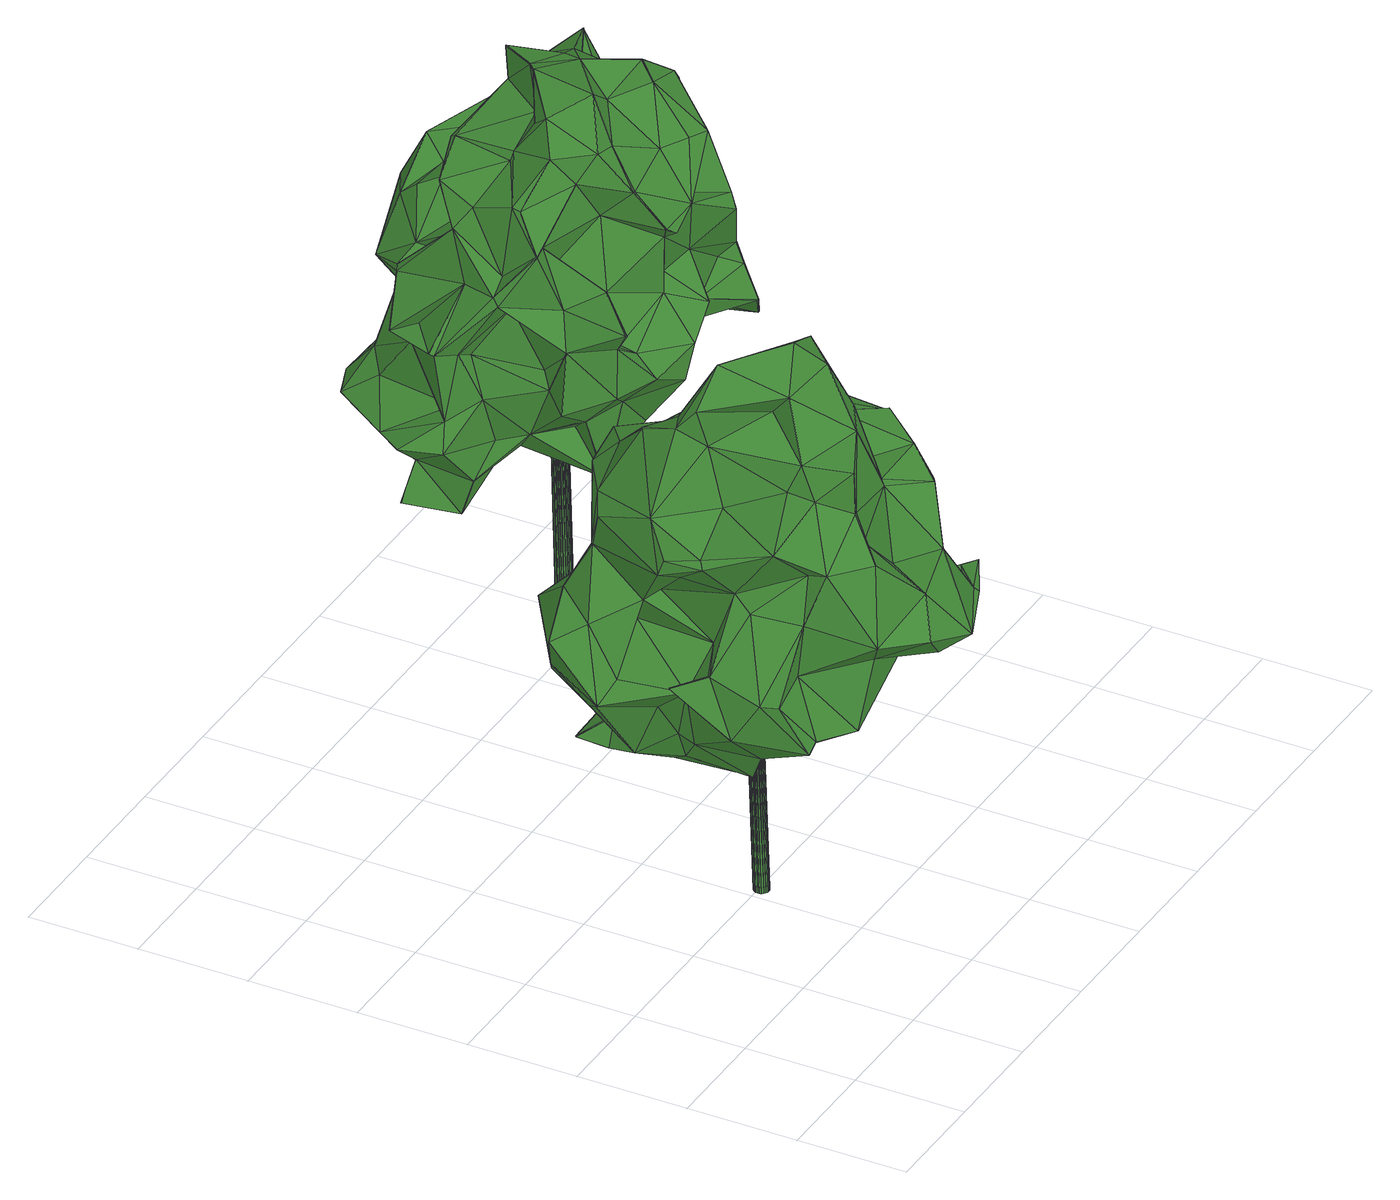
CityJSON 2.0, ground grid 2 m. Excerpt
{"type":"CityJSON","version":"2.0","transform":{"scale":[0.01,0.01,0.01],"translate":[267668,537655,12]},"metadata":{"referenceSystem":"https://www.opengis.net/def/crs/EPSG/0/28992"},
"CityObjects":{
"tree1":{"type":"SolitaryVegetationObject","attributes":{"gtid":398,"crown_width_m":6.52,"crown_median_z":18.58,"crown_r50_m":0.304,"crown_porosity":0.911,"trunk_H_m":5.66,"trunk_DBH_m":0.264,"trunk_radius_m":0.132,"trunk_base_height_m":12.92,"original_gtid":"399"},"geometry":[{"type":"Solid","lod":"3","boundaries":[[[[0,1,2]],[[3,4,5]],[[6,7,8]],[[6,8,9]],[[10,11,12]],[[13,14,15]],[[16,17,18]],[[19,18,17]],[[20,21,22]],[[23,24,25]],[[6,26,27]],[[25,28,23]],[[22,29,30]],[[31,32,33]],[[31,34,35]],[[36,37,38]],[[39,40,41]],[[42,43,33]],[[44,45,46]],[[47,45,44]],[[48,49,50]],[[48,50,51]],[[28,52,53]],[[54,55,56]],[[57,58,59]],[[60,58,57]],[[61,62,63]],[[64,65,66]],[[67,68,69]],[[70,36,71]],[[72,73,74]],[[75,76,77]],[[78,79,80]],[[81,80,79]],[[82,83,84]],[[85,86,87]],[[71,88,89]],[[44,90,47]],[[91,92,93]],[[94,89,95]],[[96,97,98]],[[39,99,100]],[[101,99,39]],[[2,102,103]],[[18,104,105]],[[106,107,25]],[[37,6,9]],[[107,41,40]],[[25,108,109]],[[4,69,110]],[[111,12,112]],[[74,12,111]],[[99,101,85]],[[113,114,106]],[[28,53,23]],[[115,116,109]],[[90,44,117]],[[99,85,118]],[[119,39,120]],[[100,120,39]],[[56,121,54]],[[122,123,70]],[[124,70,123]],[[103,125,126]],[[18,105,127]],[[51,50,128]],[[121,129,86]],[[130,82,131]],[[132,133,134]],[[87,86,135]],[[136,90,137]],[[138,139,140]],[[141,142,143]],[[52,83,82]],[[144,145,146]],[[95,125,94]],[[147,148,149]],[[150,151,140]],[[39,41,101]],[[112,101,41]],[[33,43,65]],[[107,106,114]],[[152,153,139]],[[154,155,80]],[[24,108,25]],[[137,90,117]],[[27,156,22]],[[100,99,118]],[[139,157,158]],[[159,129,121]],[[56,159,121]],[[73,14,145]],[[10,12,74]],[[160,161,162]],[[63,163,61]],[[162,0,164]],[[149,68,147]],[[76,54,165]],[[76,165,101]],[[158,166,139]],[[15,73,72]],[[167,168,169]],[[28,107,119]],[[110,170,4]],[[36,38,71]],[[71,38,171]],[[172,163,63]],[[137,81,79]],[[42,173,174]],[[26,123,122]],[[124,123,26]],[[175,83,52]],[[159,176,129]],[[66,177,62]],[[130,131,168]],[[76,55,54]],[[178,89,55]],[[179,151,150]],[[126,134,144]],[[96,98,154]],[[175,180,181]],[[180,87,135]],[[9,8,88]],[[7,88,8]],[[182,86,85]],[[57,136,183]],[[100,184,120]],[[137,185,183]],[[186,118,87]],[[186,87,175]],[[17,187,188]],[[116,115,189]],[[122,125,190]],[[102,33,191]],[[102,191,103]],[[155,154,161]],[[155,161,160]],[[109,116,25]],[[46,128,67]],[[45,128,46]],[[64,31,33]],[[4,3,69]],[[192,193,97]],[[73,145,144]],[[73,144,133]],[[194,195,152]],[[139,195,194]],[[139,194,152]],[[179,61,151]],[[175,87,180]],[[28,120,52]],[[119,120,28]],[[73,15,14]],[[68,50,49]],[[196,48,51]],[[133,144,134]],[[59,58,91]],[[111,114,113]],[[161,154,197]],[[89,132,95]],[[55,88,7]],[[133,132,178]],[[133,178,10]],[[89,178,132]],[[45,198,128]],[[47,198,45]],[[118,184,100]],[[82,84,131]],[[104,180,135]],[[199,180,104]],[[172,63,62]],[[64,66,179]],[[106,25,189]],[[116,189,25]],[[200,201,177]],[[27,22,159]],[[153,157,139]],[[89,94,70]],[[71,89,70]],[[17,202,203]],[[13,204,205]],[[25,107,28]],[[82,53,52]],[[132,134,95]],[[17,206,166]],[[17,188,206]],[[207,208,168]],[[186,120,184]],[[186,184,118]],[[157,209,210]],[[190,125,103]],[[211,209,143]],[[115,113,189]],[[206,212,213]],[[188,212,206]],[[112,12,11]],[[59,47,57]],[[149,148,214]],[[90,57,47]],[[90,136,57]],[[101,11,76]],[[112,11,101]],[[22,156,29]],[[203,19,17]],[[130,93,92]],[[24,58,108]],[[215,174,216]],[[139,217,195]],[[215,42,174]],[[59,91,51]],[[218,19,169]],[[178,55,75]],[[126,164,103]],[[2,103,164]],[[162,161,0]],[[31,35,29]],[[89,88,55]],[[203,219,220]],[[203,220,207]],[[67,221,46]],[[3,46,221]],[[3,221,67]],[[10,178,77]],[[72,74,113]],[[128,198,51]],[[181,180,222]],[[181,222,19]],[[198,59,51]],[[198,47,59]],[[149,214,69]],[[133,74,73]],[[10,74,133]],[[115,109,223]],[[70,94,122]],[[224,14,225]],[[80,155,78]],[[226,13,205]],[[196,93,227]],[[196,227,49]],[[214,192,69]],[[162,228,224]],[[145,224,146]],[[227,220,219]],[[49,219,210]],[[227,219,49]],[[137,183,136]],[[208,93,130]],[[229,230,205]],[[205,231,229]],[[29,212,30]],[[148,147,142]],[[105,104,176]],[[135,176,104]],[[222,199,232]],[[222,232,19]],[[60,108,58]],[[91,196,51]],[[190,103,191]],[[122,94,125]],[[101,165,85]],[[29,35,212]],[[225,162,224]],[[22,21,105]],[[233,105,21]],[[212,234,213]],[[111,113,74]],[[126,144,146]],[[205,235,226]],[[173,1,174]],[[23,236,24]],[[53,236,23]],[[233,21,127]],[[208,130,168]],[[139,166,237]],[[139,237,140]],[[148,141,214]],[[213,234,238]],[[64,238,234]],[[122,191,26]],[[139,138,217]],[[239,200,177]],[[112,41,111]],[[35,234,212]],[[148,142,141]],[[240,235,225]],[[11,10,77]],[[111,41,114]],[[115,223,204]],[[150,237,213]],[[31,29,156]],[[31,156,26]],[[210,158,157]],[[27,7,6]],[[66,62,179]],[[61,179,62]],[[64,33,65]],[[224,145,14]],[[122,190,191]],[[161,197,0]],[[217,241,200]],[[52,120,186]],[[195,209,242]],[[153,242,209]],[[37,9,171]],[[20,212,188]],[[30,212,20]],[[182,121,86]],[[38,37,171]],[[180,199,222]],[[219,202,210]],[[210,202,158]],[[177,243,239]],[[143,195,244]],[[54,121,165]],[[191,31,26]],[[13,225,14]],[[13,240,225]],[[22,30,20]],[[33,102,42]],[[173,42,102]],[[24,236,92]],[[3,67,245]],[[233,127,105]],[[15,204,13]],[[197,98,174]],[[102,1,173]],[[2,1,102]],[[203,167,19]],[[227,207,220]],[[227,208,207]],[[203,207,167]],[[215,216,43]],[[42,215,43]],[[183,185,229]],[[26,156,27]],[[80,81,117]],[[117,81,137]],[[172,151,163]],[[140,151,172]],[[83,181,84]],[[177,201,172]],[[115,204,113]],[[203,202,219]],[[17,166,202]],[[166,158,202]],[[199,246,232]],[[143,209,195]],[[210,209,49]],[[211,49,209]],[[169,168,131]],[[153,209,157]],[[118,85,87]],[[217,138,241]],[[159,247,176]],[[105,176,247]],[[235,240,248]],[[226,235,248]],[[231,223,229]],[[229,223,109]],[[92,58,24]],[[95,134,125]],[[126,125,134]],[[175,181,83]],[[131,181,19]],[[84,181,131]],[[237,150,140]],[[127,21,20]],[[207,168,167]],[[104,246,199]],[[107,114,41]],[[188,127,20]],[[234,35,34]],[[18,246,104]],[[178,75,77]],[[66,243,177]],[[169,19,167]],[[195,217,244]],[[218,169,131]],[[113,106,189]],[[2,164,0]],[[162,164,228]],[[126,228,164]],[[117,5,80]],[[244,217,200]],[[170,110,5]],[[142,211,143]],[[68,49,211]],[[147,211,142]],[[68,211,147]],[[230,235,205]],[[44,5,117]],[[235,137,79]],[[13,248,240]],[[75,55,76]],[[11,77,76]],[[155,249,78]],[[135,86,176]],[[129,176,86]],[[188,187,127]],[[18,127,187]],[[172,201,140]],[[200,239,244]],[[141,143,244]],[[196,49,48]],[[78,235,79]],[[130,92,236]],[[166,206,237]],[[206,213,237]],[[172,62,177]],[[192,244,193]],[[214,141,192]],[[241,138,201]],[[241,201,200]],[[192,141,244]],[[216,174,193]],[[216,193,239]],[[244,239,193]],[[138,140,201]],[[64,179,238]],[[238,179,150]],[[238,150,213]],[[98,97,193]],[[98,193,174]],[[69,68,149]],[[92,91,58]],[[229,109,60]],[[108,60,109]],[[229,60,183]],[[60,57,183]],[[56,7,159]],[[159,7,27]],[[37,36,124]],[[56,55,7]],[[70,124,36]],[[130,236,82]],[[61,163,151]],[[235,185,137]],[[235,230,185]],[[229,185,230]],[[80,5,110]],[[46,5,44]],[[3,5,46]],[[226,248,13]],[[228,146,224]],[[228,126,146]],[[170,5,4]],[[218,131,19]],[[197,174,1]],[[197,1,0]],[[91,93,196]],[[227,93,208]],[[65,43,250]],[[182,165,121]],[[85,165,182]],[[18,19,232]],[[246,18,232]],[[26,37,124]],[[26,6,37]],[[67,50,68]],[[216,250,43]],[[65,250,66]],[[195,242,152]],[[16,18,187]],[[152,242,153]],[[97,69,192]],[[67,128,50]],[[105,247,22]],[[22,247,159]],[[234,34,64]],[[64,34,31]],[[82,236,53]],[[171,88,71]],[[9,88,171]],[[110,96,80]],[[154,98,197]],[[16,187,17]],[[154,80,96]],[[96,110,69]],[[52,251,175]],[[186,251,52]],[[186,175,251]],[[191,32,31]],[[191,33,32]],[[3,245,69]],[[69,245,67]],[[97,96,69]],[[107,40,119]],[[119,40,39]],[[225,235,249]],[[78,249,235]],[[162,225,249]],[[162,249,160]],[[160,249,155]],[[243,216,239]],[[205,204,231]],[[223,231,204]],[[72,113,204]],[[72,204,15]],[[66,250,243]],[[243,250,216]],[[252,253,254]],[[252,254,255]],[[255,254,256]],[[255,256,257]],[[254,253,258]],[[254,258,256]],[[256,258,259]],[[256,259,257]],[[258,253,260]],[[258,260,259]],[[259,260,261]],[[259,261,257]],[[260,253,262]],[[260,262,261]],[[261,262,263]],[[261,263,257]],[[262,253,264]],[[262,264,263]],[[263,264,265]],[[263,265,257]],[[264,253,266]],[[264,266,265]],[[265,266,267]],[[265,267,257]],[[266,253,268]],[[266,268,267]],[[267,268,269]],[[267,269,257]],[[268,253,270]],[[268,270,269]],[[269,270,271]],[[269,271,257]],[[270,253,272]],[[270,272,271]],[[271,272,273]],[[271,273,257]],[[272,253,274]],[[272,274,273]],[[273,274,275]],[[273,275,257]],[[274,253,276]],[[274,276,275]],[[275,276,277]],[[275,277,257]],[[276,253,278]],[[276,278,277]],[[277,278,279]],[[277,279,257]],[[278,253,280]],[[278,280,279]],[[279,280,281]],[[279,281,257]],[[280,253,282]],[[280,282,281]],[[281,282,283]],[[281,283,257]],[[282,253,284]],[[282,284,283]],[[283,284,285]],[[283,285,257]],[[284,253,286]],[[284,286,285]],[[285,286,287]],[[285,287,257]],[[286,253,288]],[[286,288,287]],[[287,288,289]],[[287,289,257]],[[288,253,290]],[[288,290,289]],[[289,290,291]],[[289,291,257]],[[290,253,292]],[[290,292,291]],[[291,292,293]],[[291,293,257]],[[292,253,294]],[[292,294,293]],[[293,294,295]],[[293,295,257]],[[294,253,296]],[[294,296,295]],[[295,296,297]],[[295,297,257]],[[296,253,298]],[[296,298,297]],[[297,298,299]],[[297,299,257]],[[298,253,300]],[[298,300,299]],[[299,300,301]],[[299,301,257]],[[300,253,252]],[[300,252,301]],[[301,252,255]],[[301,255,257]]]]}]},
"tree2":{"type":"SolitaryVegetationObject","attributes":{"gtid":397,"crown_width_m":6.37,"crown_median_z":19.72,"crown_r50_m":0.289,"crown_porosity":0.914,"trunk_H_m":6.64,"trunk_DBH_m":0.289,"trunk_radius_m":0.144,"trunk_base_height_m":13.08,"original_gtid":"398"},"geometry":[{"type":"Solid","lod":"3","boundaries":[[[[302,303,304]],[[305,306,307]],[[308,309,310]],[[311,312,313]],[[314,315,316]],[[317,318,319]],[[320,319,318]],[[321,322,323]],[[324,325,326]],[[327,326,325]],[[328,329,330]],[[331,332,333]],[[334,335,336]],[[337,338,339]],[[339,340,337]],[[341,342,343]],[[344,345,346]],[[347,302,348]],[[349,350,351]],[[352,353,354]],[[355,356,357]],[[334,358,359]],[[360,361,362]],[[360,363,361]],[[364,321,323]],[[365,362,361]],[[366,353,367]],[[368,367,353]],[[369,368,353]],[[334,370,371]],[[372,373,374]],[[350,331,351]],[[332,375,333]],[[376,377,378]],[[303,379,304]],[[380,356,355]],[[374,381,372]],[[315,382,383]],[[316,315,383]],[[384,385,350]],[[386,387,388]],[[343,342,382]],[[302,304,389]],[[390,391,392]],[[393,352,394]],[[393,394,308]],[[395,396,397]],[[339,396,395]],[[398,399,400]],[[401,387,402]],[[401,402,403]],[[386,404,405]],[[368,406,367]],[[407,397,408]],[[409,410,411]],[[412,413,351]],[[414,415,359]],[[320,416,319]],[[417,418,419]],[[405,387,386]],[[403,420,336]],[[365,363,421]],[[357,419,418]],[[336,335,403]],[[419,356,417]],[[356,418,417]],[[422,383,423]],[[424,425,426]],[[357,427,405]],[[428,429,421]],[[412,327,430]],[[409,431,432]],[[357,356,419]],[[381,402,433]],[[381,433,427]],[[434,431,435]],[[431,436,435]],[[328,411,329]],[[408,437,407]],[[376,344,438]],[[307,439,305]],[[429,345,440]],[[352,369,353]],[[389,348,302]],[[428,441,442]],[[428,442,443]],[[428,363,444]],[[334,336,358]],[[420,358,336]],[[435,445,446]],[[376,438,447]],[[379,448,380]],[[388,449,386]],[[326,450,451]],[[326,451,324]],[[452,362,453]],[[420,403,399]],[[454,455,456]],[[457,456,458]],[[458,459,460]],[[376,345,344]],[[347,348,319]],[[389,461,309]],[[308,389,309]],[[462,463,416]],[[429,346,345]],[[431,409,436]],[[370,334,464]],[[370,464,465]],[[367,406,466]],[[307,467,447]],[[323,322,441]],[[468,469,310]],[[405,404,357]],[[437,408,345]],[[450,331,470]],[[351,331,450]],[[327,325,430]],[[374,375,471]],[[317,472,318]],[[473,474,460]],[[469,369,475]],[[476,477,384]],[[373,372,478]],[[479,442,441]],[[322,479,441]],[[480,481,482]],[[473,483,484]],[[485,453,483]],[[364,406,321]],[[364,466,406]],[[475,369,393]],[[485,452,453]],[[355,486,380]],[[346,429,428]],[[444,487,488]],[[435,489,434]],[[371,335,334]],[[408,440,345]],[[421,429,440]],[[356,490,418]],[[303,302,347]],[[435,446,489]],[[460,446,445]],[[491,397,407]],[[354,492,352]],[[453,493,483]],[[494,396,339]],[[435,495,445]],[[469,475,310]],[[308,310,475]],[[382,423,383]],[[449,388,305]],[[496,497,343]],[[382,496,343]],[[498,451,450]],[[383,499,316]],[[500,501,439]],[[478,372,490]],[[502,404,386]],[[486,404,502]],[[483,473,481]],[[342,423,382]],[[483,481,485]],[[480,485,481]],[[312,305,439]],[[409,432,410]],[[503,411,324]],[[504,505,455]],[[410,324,411]],[[360,506,363]],[[507,495,508]],[[469,368,369]],[[341,484,483]],[[343,484,341]],[[377,509,378]],[[426,510,491]],[[443,344,346]],[[439,501,511]],[[450,326,327]],[[407,424,426]],[[512,451,513]],[[514,486,515]],[[514,380,486]],[[480,482,516]],[[449,305,502]],[[440,365,421]],[[403,381,400]],[[307,447,439]],[[372,381,427]],[[517,374,373]],[[418,490,372]],[[488,518,444]],[[428,444,518]],[[339,519,494]],[[412,430,520]],[[405,433,387]],[[427,433,405]],[[332,398,471]],[[521,522,422]],[[504,459,505]],[[390,392,463]],[[392,523,524]],[[477,525,385]],[[481,473,459]],[[428,421,363]],[[354,526,492]],[[354,353,366]],[[435,436,411]],[[520,316,499]],[[318,526,527]],[[366,528,354]],[[426,491,407]],[[475,393,308]],[[318,527,504]],[[375,332,471]],[[416,524,319]],[[347,319,524]],[[392,529,523]],[[391,529,392]],[[328,463,411]],[[463,524,416]],[[449,502,386]],[[492,526,472]],[[530,403,335]],[[371,530,335]],[[531,532,422]],[[488,487,533]],[[422,532,499]],[[383,422,499]],[[490,380,448]],[[533,466,488]],[[367,466,533]],[[534,457,507]],[[507,535,534]],[[516,481,527]],[[528,526,354]],[[303,529,379]],[[527,526,516]],[[528,516,526]],[[435,411,463]],[[380,490,356]],[[536,366,367]],[[536,367,487]],[[413,476,351]],[[411,436,409]],[[510,537,491]],[[434,538,314]],[[512,324,451]],[[512,503,324]],[[350,476,384]],[[349,476,350]],[[349,351,476]],[[452,487,444]],[[470,333,539]],[[334,359,464]],[[317,348,389]],[[319,348,317]],[[444,506,452]],[[363,506,444]],[[462,508,495]],[[416,508,462]],[[418,427,357]],[[372,427,418]],[[374,400,381]],[[463,392,524]],[[507,458,460]],[[457,458,507]],[[517,540,374]],[[492,394,352]],[[331,333,470]],[[531,476,532]],[[541,476,531]],[[374,540,375]],[[539,375,540]],[[338,365,519]],[[424,437,376]],[[376,378,424]],[[403,400,399]],[[407,437,424]],[[469,406,368]],[[378,465,424]],[[470,498,450]],[[511,542,543]],[[511,543,439]],[[425,359,415]],[[339,338,519]],[[365,361,363]],[[365,453,362]],[[365,338,453]],[[543,312,439]],[[515,486,502]],[[478,490,448]],[[402,387,433]],[[337,493,338]],[[521,422,423]],[[321,544,322]],[[479,322,544]],[[410,325,324]],[[485,487,452]],[[395,397,491]],[[395,491,339]],[[410,432,325]],[[447,377,376]],[[362,452,506]],[[367,533,487]],[[391,373,478]],[[517,391,390]],[[373,391,517]],[[314,538,315]],[[350,385,545]],[[350,545,331]],[[546,397,396]],[[516,482,481]],[[385,547,545]],[[332,331,545]],[[332,545,547]],[[389,308,548]],[[328,330,540]],[[357,404,355]],[[486,355,404]],[[507,460,445]],[[491,537,339]],[[549,380,514]],[[400,374,398]],[[550,467,530]],[[547,385,414]],[[341,483,493]],[[403,402,381]],[[497,496,446]],[[460,497,446]],[[330,329,503]],[[362,506,360]],[[318,472,526]],[[385,384,477]],[[536,528,366]],[[535,508,320]],[[535,507,508]],[[320,508,416]],[[312,311,515]],[[327,412,450]],[[514,515,311]],[[535,320,534]],[[537,522,521]],[[389,548,317]],[[515,502,305]],[[515,305,312]],[[434,432,431]],[[314,432,434]],[[307,530,467]],[[377,467,509]],[[479,543,542]],[[509,467,378]],[[378,467,551]],[[323,441,466]],[[455,505,456]],[[487,528,536]],[[485,528,487]],[[480,528,485]],[[480,516,528]],[[472,317,548]],[[472,548,308]],[[342,493,423]],[[513,451,498]],[[470,539,498]],[[308,394,492]],[[438,500,447]],[[439,447,500]],[[310,313,543]],[[552,313,310]],[[492,472,308]],[[454,504,455]],[[534,504,454]],[[481,459,527]],[[511,500,443]],[[443,500,344]],[[438,344,500]],[[511,443,542]],[[542,443,442]],[[542,442,479]],[[463,495,435]],[[462,495,463]],[[507,445,495]],[[379,461,304]],[[530,401,403]],[[500,511,501]],[[387,401,388]],[[388,401,530]],[[390,328,517]],[[328,390,463]],[[540,517,328]],[[314,325,432]],[[316,325,314]],[[478,448,379]],[[304,461,389]],[[549,514,461]],[[309,461,514]],[[549,461,379]],[[380,549,379]],[[476,537,477]],[[541,537,476]],[[477,537,510]],[[521,337,340]],[[521,423,337]],[[497,474,343]],[[447,467,377]],[[441,488,466]],[[323,466,364]],[[465,425,424]],[[464,359,425]],[[464,425,465]],[[458,456,505]],[[546,396,494]],[[398,547,399]],[[465,378,551]],[[382,315,496]],[[553,496,315]],[[531,522,541]],[[537,541,522]],[[489,538,434]],[[489,553,538]],[[538,553,315]],[[553,489,496]],[[446,496,489]],[[550,530,371]],[[465,550,370]],[[371,370,550]],[[477,425,525]],[[477,426,425]],[[426,477,510]],[[554,359,420]],[[420,359,358]],[[414,385,415]],[[525,415,385]],[[420,399,547]],[[425,415,525]],[[437,345,376]],[[325,316,520]],[[339,521,340]],[[375,539,333]],[[540,498,539]],[[540,513,498]],[[325,520,430]],[[534,320,318]],[[457,534,456]],[[454,456,534]],[[351,450,412]],[[534,318,504]],[[412,520,555]],[[555,413,412]],[[352,393,369]],[[520,499,555]],[[499,532,555]],[[532,476,555]],[[413,555,476]],[[465,551,467]],[[458,505,459]],[[479,544,468]],[[460,459,473]],[[527,459,504]],[[469,468,544]],[[469,544,406]],[[321,406,544]],[[305,388,306]],[[307,306,530]],[[388,530,306]],[[337,423,493]],[[341,493,342]],[[312,543,313]],[[311,313,552]],[[550,465,467]],[[338,493,453]],[[514,556,309]],[[332,547,398]],[[471,398,374]],[[537,521,339]],[[479,557,543]],[[468,557,479]],[[346,558,443]],[[428,443,558]],[[428,558,346]],[[310,309,556]],[[514,311,556]],[[552,310,556]],[[552,556,311]],[[422,522,531]],[[310,557,468]],[[543,557,310]],[[554,414,359]],[[554,547,414]],[[554,420,547]],[[347,529,303]],[[441,518,488]],[[441,428,518]],[[478,529,391]],[[524,529,347]],[[523,529,524]],[[379,529,478]],[[484,343,474]],[[484,474,473]],[[460,474,497]],[[540,330,513]],[[513,330,512]],[[503,512,330]],[[546,408,397]],[[440,408,546]],[[365,546,519]],[[494,519,546]],[[440,546,365]],[[503,329,411]],[[559,560,561]],[[559,561,562]],[[562,561,563]],[[562,563,564]],[[561,560,565]],[[561,565,563]],[[563,565,566]],[[563,566,564]],[[565,560,567]],[[565,567,566]],[[566,567,568]],[[566,568,564]],[[567,560,569]],[[567,569,568]],[[568,569,570]],[[568,570,564]],[[569,560,571]],[[569,571,570]],[[570,571,572]],[[570,572,564]],[[571,560,573]],[[571,573,572]],[[572,573,574]],[[572,574,564]],[[573,560,575]],[[573,575,574]],[[574,575,576]],[[574,576,564]],[[575,560,577]],[[575,577,576]],[[576,577,578]],[[576,578,564]],[[577,560,579]],[[577,579,578]],[[578,579,580]],[[578,580,564]],[[579,560,581]],[[579,581,580]],[[580,581,582]],[[580,582,564]],[[581,560,583]],[[581,583,582]],[[582,583,584]],[[582,584,564]],[[583,560,585]],[[583,585,584]],[[584,585,586]],[[584,586,564]],[[585,560,587]],[[585,587,586]],[[586,587,588]],[[586,588,564]],[[587,560,589]],[[587,589,588]],[[588,589,590]],[[588,590,564]],[[589,560,591]],[[589,591,590]],[[590,591,592]],[[590,592,564]],[[591,560,593]],[[591,593,592]],[[592,593,594]],[[592,594,564]],[[593,560,595]],[[593,595,594]],[[594,595,596]],[[594,596,564]],[[595,560,597]],[[595,597,596]],[[596,597,598]],[[596,598,564]],[[597,560,599]],[[597,599,598]],[[598,599,600]],[[598,600,564]],[[599,560,601]],[[599,601,600]],[[600,601,602]],[[600,602,564]],[[601,560,603]],[[601,603,602]],[[602,603,604]],[[602,604,564]],[[603,560,605]],[[603,605,604]],[[604,605,606]],[[604,606,564]],[[605,560,607]],[[605,607,606]],[[606,607,608]],[[606,608,564]],[[607,560,559]],[[607,559,608]],[[608,559,562]],[[608,562,564]]]]}]}
},
"vertices":[
[276,325,460],[364,366,513],[328,256,556],[237,563,485],[209,619,443],[234,562,484],[614,191,648],[538,146,768],[626,135,648],[657,155,656],[334,139,845],[365,191,913],[362,191,913],[167,353,662],[172,264,628],[228,311,760],[557,503,794],[627,531,723],[637,468,869],[570,543,823],[714,346,735],[684,340,749],[660,303,750],[266,528,1029],[223,586,917],[173,464,930],[571,243,649],[546,210,774],[255,461,1056],[641,362,727],[712,345,734],[548,326,636],[516,348,568],[564,314,497],[546,412,596],[566,422,653],[626,135,645],[647,184,640],[688,140,649],[369,315,1094],[380,351,1051],[338,276,993],[471,389,512],[557,345,495],[154,634,601],[239,689,647],[219,665,595],[237,702,672],[365,581,627],[458,609,656],[346,592,600],[290,647,680],[363,514,1001],[268,528,1031],[578,161,860],[530,120,771],[596,172,853],[195,634,735],[211,591,822],[260,623,748],[211,589,821],[770,495,417],[739,507,404],[769,508,408],[591,350,498],[589,350,495],[656,411,424],[344,591,599],[438,637,521],[358,604,470],[556,127,625],[605,94,654],[287,237,824],[258,230,745],[278,198,838],[474,182,756],[495,209,884],[379,184,850],[200,428,512],[189,459,560],[202,508,448],[129,540,570],[357,536,989],[470,505,983],[465,516,963],[507,271,1014],[585,345,937],[505,362,998],[603,103,659],[484,43,657],[119,617,634],[301,622,793],[301,638,914],[420,638,833],[490,105,618],[426,73,647],[270,521,452],[369,519,443],[362,470,488],[484,307,1095],[450,349,1143],[433,226,1021],[434,302,570],[370,200,501],[662,443,921],[617,372,867],[284,391,908],[293,423,1012],[196,572,887],[155,441,838],[219,564,431],[327,245,939],[359,191,993],[206,258,901],[326,296,943],[166,366,863],[156,431,867],[133,554,566],[524,358,1110],[272,433,1086],[356,438,1127],[613,217,895],[526,171,616],[582,184,644],[627,188,638],[441,154,609],[318,162,530],[670,423,749],[264,667,666],[655,284,919],[356,628,951],[452,556,924],[382,64,693],[303,119,709],[350,149,654],[596,406,941],[91,606,695],[104,524,590],[645,576,501],[591,504,592],[654,564,504],[410,611,431],[460,670,503],[445,605,519],[260,242,644],[180,233,630],[229,192,551],[459,673,504],[413,642,438],[410,643,438],[655,474,455],[768,497,418],[518,474,645],[564,587,654],[232,451,440],[217,423,460],[624,316,750],[572,623,628],[582,621,627],[619,199,841],[242,313,438],[245,313,438],[219,286,495],[770,509,411],[256,226,549],[505,219,889],[616,553,668],[515,665,831],[455,671,851],[463,615,839],[207,617,443],[689,139,652],[739,509,404],[421,355,538],[410,407,489],[482,488,997],[658,291,912],[584,523,366],[429,98,749],[657,412,426],[609,443,957],[495,473,937],[514,295,886],[142,561,714],[451,351,1143],[150,513,618],[429,405,1097],[681,451,731],[721,474,727],[173,373,877],[441,212,593],[441,275,584],[389,581,444],[412,512,458],[450,471,543],[437,560,557],[371,572,755],[279,387,483],[239,702,670],[681,491,912],[533,502,404],[584,524,369],[564,618,668],[579,590,789],[220,335,797],[239,384,677],[621,510,671],[516,667,830],[454,674,850],[460,607,655],[550,647,647],[440,636,522],[680,458,715],[705,453,579],[403,630,420],[537,430,490],[550,463,455],[549,465,457],[463,585,824],[534,628,680],[500,634,768],[252,553,625],[627,461,880],[182,414,827],[194,186,547],[164,312,553],[173,359,658],[497,633,767],[230,193,548],[199,491,750],[224,516,694],[225,473,761],[637,469,872],[658,364,749],[629,446,569],[174,399,614],[309,592,960],[677,491,565],[635,421,455],[532,499,403],[92,387,672],[564,497,421],[440,534,641],[563,495,419],[414,514,459],[291,496,495],[681,489,910],[609,262,850],[95,388,672],[199,397,501],[627,423,451],[414,405,974],[438,395,92],[425,395,92],[438,398,92],[428,409,658],[428,413,658],[415,409,657],[437,401,92],[427,416,658],[435,404,92],[424,419,657],[432,406,92],[422,421,657],[429,408,92],[419,422,657],[425,408,92],[415,423,657],[422,408,92],[412,422,657],[419,407,91],[409,421,657],[416,405,92],[406,419,657],[414,402,92],[404,416,657],[412,399,92],[402,413,657],[412,395,92],[402,410,657],[412,392,92],[402,406,657],[413,389,92],[403,403,657],[415,386,92],[405,400,658],[418,384,92],[408,398,658],[421,382,92],[411,397,658],[425,382,92],[415,396,658],[428,382,92],[418,397,658],[431,383,92],[421,398,658],[434,385,92],[424,400,658],[436,388,92],[426,403,658],[438,391,92],[428,406,658],
[1083,1338,767],[1104,1317,738],[1093,1336,700],[1038,1057,596],[1122,1039,633],[1031,974,629],[868,1312,635],[960,1264,663],[884,1172,610],[1034,1116,621],[1002,1110,531],[989,1085,576],[933,1079,1166],[861,1018,1130],[918,963,1161],[958,1326,805],[826,1310,800],[951,1331,879],[867,1288,903],[702,1136,436],[685,1078,455],[683,1078,455],[1086,1087,1115],[1018,1040,1148],[1077,967,1106],[1061,950,1151],[1127,1158,985],[1176,1118,1092],[1176,1117,1090],[1121,897,953],[1190,963,867],[1205,990,950],[1195,809,629],[1181,888,622],[1220,858,616],[769,976,948],[769,938,840],[826,890,856],[818,974,896],[731,968,955],[752,1008,1018],[753,1023,1020],[803,881,516],[820,857,660],[756,891,649],[1077,1322,811],[1023,1329,790],[1008,847,956],[1085,800,927],[1081,841,1035],[755,1327,616],[698,1306,611],[751,1273,679],[1193,1210,554],[1242,1240,592],[1294,1191,608],[1197,809,630],[1137,778,697],[790,984,699],[755,906,783],[748,1022,831],[750,954,692],[668,1181,453],[723,909,792],[712,1244,655],[657,1214,586],[700,1274,591],[754,1296,593],[1138,891,662],[1154,895,644],[1283,1169,732],[1210,1137,833],[1238,1118,832],[1264,1017,910],[881,848,591],[969,922,571],[940,855,688],[1107,1277,709],[1169,1214,626],[1269,1051,714],[816,987,1087],[863,926,1089],[1069,783,909],[1138,819,794],[1200,1035,467],[1268,1034,552],[1158,997,529],[1001,1343,673],[1146,1217,960],[1119,1220,902],[1119,1222,903],[828,1302,641],[828,1304,643],[801,852,781],[766,837,801],[815,829,764],[1197,994,807],[1218,925,737],[1230,1011,729],[1185,1032,616],[1256,1023,647],[1255,965,675],[1245,1091,524],[1247,1090,524],[716,1179,509],[903,770,750],[824,797,718],[987,1158,1157],[1024,1071,1147],[1082,1135,1094],[1071,935,1105],[1038,852,1043],[1145,808,754],[1143,807,754],[983,1301,949],[1286,1253,594],[1299,1229,624],[1287,1252,593],[1226,847,645],[711,911,678],[884,871,1020],[839,952,1037],[949,823,691],[1031,829,745],[963,776,794],[1277,1153,638],[756,992,592],[754,890,649],[1059,949,1150],[985,1158,1156],[953,1096,1160],[1247,1076,622],[952,1097,1158],[986,1154,1094],[987,1159,1156],[887,779,686],[897,901,503],[957,1022,562],[762,837,703],[692,1061,517],[776,1020,551],[803,884,516],[704,1051,670],[871,1197,1037],[866,1187,1044],[976,917,547],[1127,1191,731],[1157,998,527],[1151,939,1080],[1126,957,1054],[678,1082,763],[701,1022,859],[847,1159,828],[751,1086,852],[800,1106,932],[878,1151,916],[778,1121,956],[742,1126,954],[781,1171,1012],[1028,1288,653],[1032,1176,979],[1067,1210,1007],[1136,780,695],[1044,840,695],[714,1177,511],[1038,957,641],[801,1140,544],[754,1205,547],[1213,963,1022],[1247,1022,866],[861,1271,776],[741,1125,956],[761,1099,993],[811,1260,637],[975,814,964],[1007,835,852],[1151,1196,771],[789,1050,536],[639,1115,777],[718,1091,873],[704,1167,783],[697,1028,878],[737,1033,894],[643,1107,772],[1181,1180,576],[663,1098,637],[634,1086,594],[932,1074,1086],[1232,1173,703],[916,834,820],[828,1302,644],[733,967,953],[744,809,843],[973,1157,1011],[856,1075,1054],[850,1078,1038],[1211,971,1021],[911,925,1078],[895,903,504],[929,932,598],[1163,1061,571],[1176,1117,1093],[752,1232,849],[760,1115,943],[709,1075,748],[874,1212,954],[951,1253,924],[959,965,625],[946,850,840],[828,948,581],[1124,1095,1045],[1144,1056,982],[1052,1210,619],[1113,1103,609],[663,1199,782],[1185,1117,931],[738,1046,574],[743,811,844],[990,976,1106],[882,931,959],[878,809,970],[1070,1250,878],[1071,1251,880],[1111,839,776],[805,1257,781],[741,1227,843],[696,1177,749],[1100,1249,770],[1142,955,642],[878,808,972],[887,871,1020],[612,1158,595],[814,1230,855],[858,1252,935],[701,1104,645],[905,827,936],[932,1080,1163],[1279,1036,982],[1217,1080,964],[892,797,961],[805,1005,571],[921,1053,579],[744,1126,500],[1106,877,832],[764,837,799],[1213,876,787],[982,1286,698],[1072,1242,685],[1089,916,666],[1048,947,667],[945,1112,658],[879,1049,1102],[1173,867,679],[1002,886,1032],[1002,1207,677],[842,1099,611],[826,947,581],[989,1045,108],[975,1045,108],[989,1049,108],[976,1056,773],[975,1059,773],[961,1056,772],[988,1052,108],[974,1063,773],[985,1055,108],[972,1066,773],[982,1057,108],[969,1068,772],[979,1059,108],[965,1070,772],[975,1059,108],[962,1070,772],[972,1059,108],[958,1070,772],[968,1058,108],[954,1068,772],[965,1055,108],[951,1066,772],[963,1052,108],[949,1063,772],[961,1049,108],[947,1060,772],[961,1045,108],[947,1056,772],[961,1041,108],[947,1052,772],[962,1038,108],[949,1049,772],[965,1035,108],[951,1046,772],[968,1033,108],[954,1043,773],[971,1031,108],[957,1042,773],[975,1031,108],[961,1041,773],[979,1031,108],[965,1042,773],[982,1032,108],[968,1043,773],[985,1035,108],[971,1045,773],[987,1038,108],[974,1048,773],[989,1041,108],[975,1052,773]
]}
